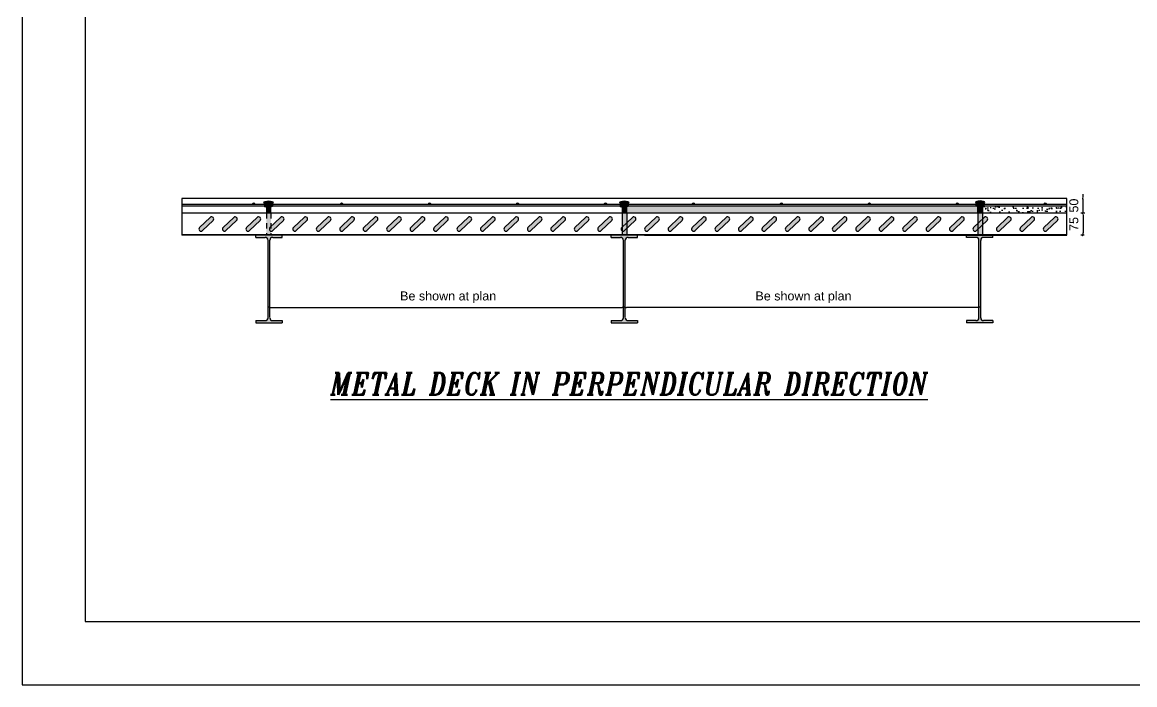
# Model space of a CAD drawing. Header units: inches. Extents: x 460503 to 460688, y 47570 to 48852.
# Drawn here: x 460506.05 to 460531.02, y 47651.02 to 47665.89 of the extents above; entities that cross this region are included whole.
import ezdxf
from ezdxf.enums import TextEntityAlignment as Align

# ---------------------------------------------------------------- set-up
doc = ezdxf.new("R2010")
doc.units = ezdxf.units.IN
doc.header["$MEASUREMENT"] = 0
doc.linetypes.add('HIDDEN2', pattern=[0.1875, 0.125, -0.0625])
for name, color, linetype in [('1', 1, 'Continuous'), ('4C', 4, 'Continuous'), ('assign', 2, 'Continuous'), ('DIM', 8, 'Continuous'), ('lateral brace', 5, 'Continuous'), ('Layer4', 118, 'Continuous')]:
    doc.layers.add(name, color=color, linetype=linetype)
doc.styles.add('ITALICT', font='italict')
doc.styles.add('SWISE721Lt Bt', font='swissl.ttf')
pattern_1 = [(37.5, (460536.95062, 47672.32426), (-0.0050722, 0.1551479), [0, -0.12239045, 0, -0.13688405, 0, -0.13084505]), (7.5, (460536.95062, 47672.32426), (0.1425025, 0.2272393), [0, -0.0660264, 0, -0.11031244, 0, -0.042273]), (327.5, (460536.85158, 47672.32426), (0.2507508, 0.0004557), [0, -0.04026, 0, -0.14493606, 0, -0.1892221]), (317.5, (460536.85158, 47672.32426), (0.2420534, 0.0706705), [0, -0.02013, 0, -0.0950136, 0, -0.10870204])]

msp = doc.modelspace()

# ---------------------------------------------------------------- hatches: boundary and pattern name
h = msp.add_hatch(color=166)
edge = h.paths.add_edge_path()
edge.add_ellipse((460511.57593311, 47661.84536315), major_axis=(0.10449121, 0), ratio=0.3292704758, start_angle=0, end_angle=360)
h = msp.add_hatch(color=166)
edge = h.paths.add_edge_path()
edge.add_ellipse((460511.57593311, 47661.84536315), major_axis=(0.10449121, 0), ratio=0.3292704758, start_angle=180, end_angle=360, ccw=False)
edge.add_line((460511.47144191, 47661.84403893), (460511.47144191, 47661.76802099))
edge.add_ellipse((460511.57364895, 47661.78379141), major_axis=(0.11287255, 0), ratio=0.3292704758, start_angle=205.108160301, end_angle=341.081669252)
edge.add_line((460511.68042432, 47661.77174158), (460511.68042432, 47661.84403893))
h = msp.add_hatch(color=166)
edge = h.paths.add_edge_path()
edge.add_line((460511.52494383, 47661.60952916), (460511.62943503, 47661.60952916))
edge.add_line((460511.62943503, 47661.60952916), (460511.62943503, 47661.7514824))
edge.add_ellipse((460511.57364895, 47661.78379141), major_axis=(0.11287255, 0), ratio=0.3292704758, start_angle=244.436863542, end_angle=299.619620997, ccw=False)
edge.add_line((460511.52494383, 47661.75026394), (460511.52494383, 47661.60952916))
h = msp.add_hatch(color=166)
edge = h.paths.add_edge_path()
edge.add_ellipse((460519.56084339, 47661.84536315), major_axis=(0.10449121, 0), ratio=0.3292704758, start_angle=0, end_angle=360)
h = msp.add_hatch(color=166)
edge = h.paths.add_edge_path()
edge.add_ellipse((460519.56084339, 47661.84536315), major_axis=(0.10449121, 0), ratio=0.3292704758, start_angle=180, end_angle=360, ccw=False)
edge.add_line((460519.45635218, 47661.84403893), (460519.45635218, 47661.76802099))
edge.add_ellipse((460519.55855923, 47661.78379141), major_axis=(0.11287255, 0), ratio=0.3292704758, start_angle=205.108160301, end_angle=341.081669252)
edge.add_line((460519.6653346, 47661.77174158), (460519.6653346, 47661.84403893))
h = msp.add_hatch(color=166)
edge = h.paths.add_edge_path()
edge.add_line((460519.50985411, 47661.60952916), (460519.61434531, 47661.60952916))
edge.add_line((460519.61434531, 47661.60952916), (460519.61434531, 47661.7514824))
edge.add_ellipse((460519.55855923, 47661.78379141), major_axis=(0.11287255, 0), ratio=0.3292704758, start_angle=244.436863542, end_angle=299.619620997, ccw=False)
edge.add_line((460519.50985411, 47661.75026394), (460519.50985411, 47661.60952916))
h = msp.add_hatch()
h.set_pattern_fill('AR-SAND', color=1, scale=0.08052)
h.set_pattern_definition(pattern_1)
edge = h.paths.add_edge_path()
edge.add_ellipse((460527.55055047, 47661.78379141), major_axis=(-0.11287255, 0), ratio=0.3292704758, start_angle=37.222715255, end_angle=60.380378984, ccw=False)
edge.add_line((460527.46067117, 47661.76130939), (460519.64843853, 47661.76130939))
edge.add_ellipse((460519.55855923, 47661.78379141), major_axis=(0.11287255, 0), ratio=0.3292704758, start_angle=299.619620981, end_angle=322.777284745, ccw=False)
edge.add_line((460519.61434531, 47661.7514824), (460519.61434531, 47661.60952916))
edge.add_line((460519.61434531, 47661.60952916), (460527.49476439, 47661.60952916))
edge.add_line((460527.49476439, 47661.60952916), (460527.49476439, 47661.7514824))
h = msp.add_hatch(color=166)
edge = h.paths.add_edge_path()
edge.add_ellipse((460527.54826631, 47661.84536315), major_axis=(-0.10449121, 0), ratio=0.3292704758, start_angle=0, end_angle=360, ccw=False)
h = msp.add_hatch(color=166)
edge = h.paths.add_edge_path()
edge.add_ellipse((460527.54826631, 47661.84536315), major_axis=(-0.10449121, 0), ratio=0.3292704758, start_angle=0, end_angle=180)
edge.add_line((460527.65275752, 47661.84403893), (460527.65275752, 47661.76802099))
edge.add_ellipse((460527.55055047, 47661.78379141), major_axis=(-0.11287255, 0), ratio=0.3292704758, start_angle=18.918330748, end_angle=154.891839699, ccw=False)
edge.add_line((460527.4437751, 47661.77174158), (460527.4437751, 47661.84403893))
h = msp.add_hatch(color=166)
edge = h.paths.add_edge_path()
edge.add_line((460527.59925559, 47661.60952916), (460527.49476439, 47661.60952916))
edge.add_line((460527.49476439, 47661.60952916), (460527.49476439, 47661.7514824))
edge.add_ellipse((460527.55055047, 47661.78379141), major_axis=(-0.11287255, 0), ratio=0.3292704758, start_angle=60.380379003, end_angle=115.563136458)
edge.add_line((460527.59925559, 47661.75026394), (460527.59925559, 47661.60952916))
h = msp.add_hatch()
h.set_pattern_fill('AR-SAND', color=1, scale=0.08052)
h.set_pattern_definition(pattern_1)
edge = h.paths.add_edge_path()
edge.add_line((460529.49356432, 47661.76130939), (460527.64042978, 47661.76130939))
edge.add_ellipse((460527.55055047, 47661.78379141), major_axis=(-0.11287255, 0), ratio=0.3292704758, start_angle=115.563136439, end_angle=142.777284745, ccw=False)
edge.add_line((460527.59925559, 47661.75026394), (460527.59925559, 47661.60952916))
edge.add_line((460527.59925559, 47661.60952916), (460529.49356432, 47661.60952916))
edge.add_line((460529.49356432, 47661.60952916), (460529.49356432, 47661.76130939))
for color, points in [(253, [(460510.33046017, 47661.44346228, 1), (460510.26582219, 47661.51081032), (460510.02742052, 47661.28200181, 1), (460510.0920585, 47661.21465378)]), (253, [(460510.85696069, 47661.44346228, 1), (460510.79232271, 47661.51081032), (460510.55392104, 47661.28200181, 1), (460510.61855902, 47661.21465378)]), (253, [(460511.38346121, 47661.44346228, 1), (460511.31882322, 47661.51081032), (460511.08042155, 47661.28200181, 1), (460511.14505954, 47661.21465378)]), (166, [(460511.62943503, 47661.60952916), (460511.52494383, 47661.60952916), (460511.52494383, 47661.12231317), (460511.62943503, 47661.12231317), (460511.62943503, 47661.20269558, -0.6011473517), (460511.60692207, 47661.28200181), (460511.62943503, 47661.30360886)]), (253, [(460511.90996172, 47661.44346228, 1), (460511.84532374, 47661.51081032), (460511.60692207, 47661.28200181, 1), (460511.67156005, 47661.21465378)]), (253, [(460512.43646224, 47661.44346228, 1), (460512.37182426, 47661.51081032), (460512.13342259, 47661.28200181, 1), (460512.19806057, 47661.21465378)]), (253, [(460512.96296276, 47661.44346228, 1), (460512.89832478, 47661.51081032), (460512.65992311, 47661.28200181, 1), (460512.72456109, 47661.21465378)]), (253, [(460513.48946327, 47661.44346228, 1), (460513.42482529, 47661.51081032), (460513.18642362, 47661.28200181, 1), (460513.2510616, 47661.21465378)]), (253, [(460514.01596379, 47661.44346228, 1), (460513.95132581, 47661.51081032), (460513.71292414, 47661.28200181, 1), (460513.77756212, 47661.21465378)]), (253, [(460514.54246431, 47661.44346228, 1), (460514.47782633, 47661.51081032), (460514.23942466, 47661.28200181, 1), (460514.30406264, 47661.21465378)]), (253, [(460515.06896482, 47661.44346228, 1), (460515.00432684, 47661.51081032), (460514.76592517, 47661.28200181, 1), (460514.83056315, 47661.21465378)]), (253, [(460515.59546534, 47661.44346228, 1), (460515.53082736, 47661.51081032), (460515.29242569, 47661.28200181, 1), (460515.35706367, 47661.21465378)]), (253, [(460516.12196586, 47661.44346228, 1), (460516.05732788, 47661.51081032), (460515.81892621, 47661.28200181, 1), (460515.88356419, 47661.21465378)]), (253, [(460516.64846637, 47661.44346228, 1), (460516.58382839, 47661.51081032), (460516.34542672, 47661.28200181, 1), (460516.41006471, 47661.21465378)]), (253, [(460517.17496689, 47661.44346228, 1), (460517.11032891, 47661.51081032), (460516.87192724, 47661.28200181, 1), (460516.93656522, 47661.21465378)]), (253, [(460517.70146741, 47661.44346228, 1), (460517.63682943, 47661.51081032), (460517.39842776, 47661.28200181, 1), (460517.46306574, 47661.21465378)]), (253, [(460518.22796793, 47661.44346228, 1), (460518.16332994, 47661.51081032), (460517.92492827, 47661.28200181, 1), (460517.98956626, 47661.21465378)]), (253, [(460518.75446844, 47661.44346228, 1), (460518.68983046, 47661.51081032), (460518.45142879, 47661.28200181, 1), (460518.51606677, 47661.21465378)]), (253, [(460519.28096896, 47661.44346228, 1), (460519.21633098, 47661.51081032), (460518.97792931, 47661.28200181, 1), (460519.04256729, 47661.21465378)]), (253, [(460519.80746948, 47661.44346228, 1), (460519.74283149, 47661.51081032), (460519.50442982, 47661.28200181, 1), (460519.56906781, 47661.21465378)]), (253, [(460520.33396999, 47661.44346228, 1), (460520.26933201, 47661.51081032), (460520.03093034, 47661.28200181, 1), (460520.09556832, 47661.21465378)]), (253, [(460520.86047051, 47661.44346228, 1), (460520.79583253, 47661.51081032), (460520.55743086, 47661.28200181, 1), (460520.62206884, 47661.21465378)]), (253, [(460521.38697103, 47661.44346228, 1), (460521.32233304, 47661.51081032), (460521.08393137, 47661.28200181, 1), (460521.14856936, 47661.21465378)]), (253, [(460521.91347154, 47661.44346228, 1), (460521.84883356, 47661.51081032), (460521.61043189, 47661.28200181, 1), (460521.67506987, 47661.21465378)]), (253, [(460522.43997206, 47661.44346228, 1), (460522.37533408, 47661.51081032), (460522.13693241, 47661.28200181, 1), (460522.20157039, 47661.21465378)]), (253, [(460522.96647258, 47661.44346228, 1), (460522.90183459, 47661.51081032), (460522.66343293, 47661.28200181, 1), (460522.72807091, 47661.21465378)]), (253, [(460523.49297309, 47661.44346228, 1), (460523.42833511, 47661.51081032), (460523.18993344, 47661.28200181, 1), (460523.25457142, 47661.21465378)]), (253, [(460524.01947361, 47661.44346228, 1), (460523.95483563, 47661.51081032), (460523.71643396, 47661.28200181, 1), (460523.78107194, 47661.21465378)]), (253, [(460524.54597413, 47661.44346228, 1), (460524.48133615, 47661.51081032), (460524.24293448, 47661.28200181, 1), (460524.30757246, 47661.21465378)]), (253, [(460525.07247464, 47661.44346228, 1), (460525.00783666, 47661.51081032), (460524.76943499, 47661.28200181, 1), (460524.83407297, 47661.21465378)]), (253, [(460525.59897516, 47661.44346228, 1), (460525.53433718, 47661.51081032), (460525.29593551, 47661.28200181, 1), (460525.36057349, 47661.21465378)]), (253, [(460526.12547568, 47661.44346228, 1), (460526.0608377, 47661.51081032), (460525.82243603, 47661.28200181, 1), (460525.88707401, 47661.21465378)]), (253, [(460526.65197619, 47661.44346228, 1), (460526.58733821, 47661.51081032), (460526.34893654, 47661.28200181, 1), (460526.41357452, 47661.21465378)]), (253, [(460527.17847671, 47661.44346228, 1), (460527.11383873, 47661.51081032), (460526.87543706, 47661.28200181, 1), (460526.94007504, 47661.21465378)]), (253, [(460527.70497723, 47661.44346228, 1), (460527.64033925, 47661.51081032), (460527.40193758, 47661.28200181, 1), (460527.46657556, 47661.21465378)]), (253, [(460528.23147775, 47661.44346228, 1), (460528.16683976, 47661.51081032), (460527.92843809, 47661.28200181, 1), (460527.99307608, 47661.21465378)]), (253, [(460528.75797826, 47661.44346228, 1), (460528.69334028, 47661.51081032), (460528.45493861, 47661.28200181, 1), (460528.51957659, 47661.21465378)]), (253, [(460529.28447878, 47661.44346228, 1), (460529.2198408, 47661.51081032), (460528.98143913, 47661.28200181, 1), (460529.04607711, 47661.21465378)]), (5, [(460511.66870757, 47661.06243331), (460511.87884622, 47661.06243331), (460511.87884622, 47661.11573192), (460511.28653314, 47661.11573192), (460511.28653314, 47661.06243331), (460511.49726558, 47661.06243331, -0.4142135624), (460511.56307815, 47660.99662075), (460511.56307815, 47659.26110751, -0.4142135624), (460511.49726558, 47659.19529494), (460511.28653314, 47659.19529494), (460511.28653314, 47659.14199634), (460511.87884622, 47659.14199634), (460511.87884622, 47659.19529494), (460511.66870757, 47659.19529494, -0.4195329146), (460511.60230122, 47659.26170129), (460511.60230122, 47660.99602696, -0.4195329146)]), (5, [(460519.6481176, 47661.06243331), (460519.85825625, 47661.06243331), (460519.85825625, 47661.11573192), (460519.26594317, 47661.11573192), (460519.26594317, 47661.06243331), (460519.47667561, 47661.06243331, -0.4142135624), (460519.54248818, 47660.99662075), (460519.54248818, 47659.26110751, -0.4142135624), (460519.47667561, 47659.19529494), (460519.26594317, 47659.19529494), (460519.26594317, 47659.14199634), (460519.85825625, 47659.14199634), (460519.85825625, 47659.19529494), (460519.6481176, 47659.19529494, -0.4195329146), (460519.58171124, 47659.26170129), (460519.58171124, 47660.99602696, -0.4195329146)]), (5, [(460527.45549185, 47661.06243331), (460527.2453532, 47661.06243331), (460527.2453532, 47661.11573192), (460527.83766628, 47661.11573192), (460527.83766628, 47661.06243331), (460527.62693384, 47661.06243331, 0.4142135624), (460527.56112127, 47660.99662075), (460527.56112127, 47659.26110751, 0.4142135624), (460527.62693384, 47659.19529494), (460527.83766628, 47659.19529494), (460527.83766628, 47659.14199634), (460527.2453532, 47659.14199634), (460527.2453532, 47659.19529494), (460527.45549185, 47659.19529494, 0.4195329146), (460527.5218982, 47659.26170129), (460527.5218982, 47660.99602696, 0.4195329146)])]:
    msp.add_hatch(color=color).paths.add_polyline_path(points)
h = msp.add_hatch(color=166)
h.paths.add_polyline_path([(460519.61434531, 47661.60952916), (460519.50985411, 47661.60952916), (460519.50985411, 47661.28720782), (460519.61434531, 47661.38749435)])
h.paths.add_polyline_path([(460519.61434531, 47661.25810934), (460519.56906781, 47661.21465378, -0.3590820504), (460519.50985411, 47661.21018161), (460519.50985411, 47661.12231317), (460519.61434531, 47661.12231317)])
h = msp.add_hatch(color=166)
h.paths.add_polyline_path([(460527.59925559, 47661.60952916), (460527.49476439, 47661.60952916), (460527.49476439, 47661.37109332), (460527.59925559, 47661.47137985)])
h.paths.add_polyline_path([(460527.59925559, 47661.34199483), (460527.49476439, 47661.2417083), (460527.49476439, 47661.12231317), (460527.59925559, 47661.12231317)])

# ---------------------------------------------------------------- linework, layer by layer
at = {"color": 0, "linetype": 'ByBlock'}
for p, q in [((460529.85876185, 47661.95911355), (460529.85876185, 47661.98427606)), ((460529.85876185, 47661.57972571), (460529.85876185, 47661.5545632)), ((460529.85876185, 47661.13625348), (460529.85876185, 47661.16141599)), ((460511.60785219, 47659.48900906), (460511.6330147, 47659.48900906)), ((460519.53940208, 47659.48900906), (460519.51423957, 47659.48900906)), ((460519.58479734, 47659.48900906), (460519.60995985, 47659.48900906)), ((460527.51634723, 47659.48900906), (460527.49118472, 47659.48900906))]:
    msp.add_line(p, q, dxfattribs=at)
at = {"color": 4}
for p, q in [((460529.49356432, 47661.93859199), (460509.6306351, 47661.93859199)), ((460529.49356432, 47661.11573192), (460529.49356432, 47661.93859199)), ((460529.49233881, 47661.60952916), (460509.6306351, 47661.60952916)), ((460510.26582219, 47661.51081032), (460510.02742052, 47661.28200181)), ((460510.79232271, 47661.51081032), (460510.55392104, 47661.28200181)), ((460511.31882322, 47661.51081032), (460511.08042155, 47661.28200181)), ((460511.84532374, 47661.51081032), (460511.60692207, 47661.28200181)), ((460512.37182426, 47661.51081032), (460512.13342259, 47661.28200181)), ((460512.89832478, 47661.51081032), (460512.65992311, 47661.28200181)), ((460513.42482529, 47661.51081032), (460513.18642362, 47661.28200181)), ((460513.95132581, 47661.51081032), (460513.71292414, 47661.28200181)), ((460514.47782633, 47661.51081032), (460514.23942466, 47661.28200181)), ((460515.00432684, 47661.51081032), (460514.76592517, 47661.28200181)), ((460515.53082736, 47661.51081032), (460515.29242569, 47661.28200181)), ((460516.05732788, 47661.51081032), (460515.81892621, 47661.28200181)), ((460516.58382839, 47661.51081032), (460516.34542672, 47661.28200181)), ((460517.11032891, 47661.51081032), (460516.87192724, 47661.28200181)), ((460517.63682943, 47661.51081032), (460517.39842776, 47661.28200181)), ((460518.16332994, 47661.51081032), (460517.92492827, 47661.28200181)), ((460518.68983046, 47661.51081032), (460518.45142879, 47661.28200181)), ((460519.21633098, 47661.51081032), (460518.97792931, 47661.28200181)), ((460519.74283149, 47661.51081032), (460519.50442982, 47661.28200181)), ((460520.26933201, 47661.51081032), (460520.03093034, 47661.28200181)), ((460520.79583253, 47661.51081032), (460520.55743086, 47661.28200181)), ((460521.32233304, 47661.51081032), (460521.08393137, 47661.28200181)), ((460521.84883356, 47661.51081032), (460521.61043189, 47661.28200181)), ((460522.37533408, 47661.51081032), (460522.13693241, 47661.28200181)), ((460522.90183459, 47661.51081032), (460522.66343293, 47661.28200181)), ((460523.42833511, 47661.51081032), (460523.18993344, 47661.28200181)), ((460523.95483563, 47661.51081032), (460523.71643396, 47661.28200181)), ((460524.48133615, 47661.51081032), (460524.24293448, 47661.28200181)), ((460525.00783666, 47661.51081032), (460524.76943499, 47661.28200181)), ((460525.53433718, 47661.51081032), (460525.29593551, 47661.28200181)), ((460526.0608377, 47661.51081032), (460525.82243603, 47661.28200181)), ((460526.58733821, 47661.51081032), (460526.34893654, 47661.28200181)), ((460527.11383873, 47661.51081032), (460526.87543706, 47661.28200181)), ((460527.64033925, 47661.51081032), (460527.40193758, 47661.28200181)), ((460528.16683976, 47661.51081032), (460527.92843809, 47661.28200181)), ((460528.69334028, 47661.51081032), (460528.45493861, 47661.28200181)), ((460529.2198408, 47661.51081032), (460528.98143913, 47661.28200181)), ((460529.49233881, 47661.12231317), (460529.49233881, 47661.60952916)), ((460510.33046017, 47661.44346228), (460510.0920585, 47661.21465378)), ((460510.85696069, 47661.44346228), (460510.61855902, 47661.21465378)), ((460511.38346121, 47661.44346228), (460511.14505954, 47661.21465378)), ((460511.90996172, 47661.44346228), (460511.67156005, 47661.21465378)), ((460512.43646224, 47661.44346228), (460512.19806057, 47661.21465378)), ((460512.96296276, 47661.44346228), (460512.72456109, 47661.21465378)), ((460513.48946327, 47661.44346228), (460513.2510616, 47661.21465378)), ((460514.01596379, 47661.44346228), (460513.77756212, 47661.21465378)), ((460514.54246431, 47661.44346228), (460514.30406264, 47661.21465378)), ((460515.06896482, 47661.44346228), (460514.83056315, 47661.21465378)), ((460515.59546534, 47661.44346228), (460515.35706367, 47661.21465378)), ((460516.12196586, 47661.44346228), (460515.88356419, 47661.21465378)), ((460516.64846637, 47661.44346228), (460516.41006471, 47661.21465378)), ((460517.17496689, 47661.44346228), (460516.93656522, 47661.21465378)), ((460517.70146741, 47661.44346228), (460517.46306574, 47661.21465378)), ((460518.22796793, 47661.44346228), (460517.98956626, 47661.21465378)), ((460518.75446844, 47661.44346228), (460518.51606677, 47661.21465378)), ((460519.28096896, 47661.44346228), (460519.04256729, 47661.21465378)), ((460519.80746948, 47661.44346228), (460519.56906781, 47661.21465378)), ((460520.33396999, 47661.44346228), (460520.09556832, 47661.21465378)), ((460520.86047051, 47661.44346228), (460520.62206884, 47661.21465378)), ((460521.38697103, 47661.44346228), (460521.14856936, 47661.21465378)), ((460521.91347154, 47661.44346228), (460521.67506987, 47661.21465378)), ((460522.43997206, 47661.44346228), (460522.20157039, 47661.21465378)), ((460522.96647258, 47661.44346228), (460522.72807091, 47661.21465378)), ((460523.49297309, 47661.44346228), (460523.25457142, 47661.21465378)), ((460524.01947361, 47661.44346228), (460523.78107194, 47661.21465378)), ((460524.54597413, 47661.44346228), (460524.30757246, 47661.21465378)), ((460525.07247464, 47661.44346228), (460524.83407297, 47661.21465378)), ((460525.59897516, 47661.44346228), (460525.36057349, 47661.21465378)), ((460526.12547568, 47661.44346228), (460525.88707401, 47661.21465378)), ((460526.65197619, 47661.44346228), (460526.41357452, 47661.21465378)), ((460527.17847671, 47661.44346228), (460526.94007504, 47661.21465378)), ((460527.70497723, 47661.44346228), (460527.46657556, 47661.21465378)), ((460528.23147775, 47661.44346228), (460527.99307608, 47661.21465378)), ((460528.75797826, 47661.44346228), (460528.51957659, 47661.21465378)), ((460529.28447878, 47661.44346228), (460529.04607711, 47661.21465378)), ((460529.49233881, 47661.12231317), (460509.6306351, 47661.12231317)), ((460529.49356432, 47661.11573192), (460509.6306351, 47661.11573192)), ((460511.28653314, 47661.06243331), (460511.28653314, 47661.11573192)), ((460511.28653314, 47661.06243331), (460511.49726558, 47661.06243331)), ((460511.56307815, 47659.25648711), (460511.56307815, 47660.99662075)), ((460511.60230122, 47659.26136484), (460511.60230122, 47660.99721994)), ((460511.66751459, 47661.06243331), (460511.87884622, 47661.06243331)), ((460511.87884622, 47661.06243331), (460511.87884622, 47661.11573192)), ((460519.26594317, 47661.06243331), (460519.26594317, 47661.11573192)), ((460519.26594317, 47661.06243331), (460519.47667561, 47661.06243331)), ((460519.54248818, 47659.25648711), (460519.54248818, 47660.99662075)), ((460519.58171124, 47659.26136484), (460519.58171124, 47660.99721994)), ((460519.64692462, 47661.06243331), (460519.85825625, 47661.06243331)), ((460519.85825625, 47661.06243331), (460519.85825625, 47661.11573192)), ((460527.2453532, 47661.06243331), (460527.2453532, 47661.11573192)), ((460527.45668483, 47661.06243331), (460527.2453532, 47661.06243331)), ((460527.5218982, 47659.26136484), (460527.5218982, 47660.99721994)), ((460527.56112127, 47659.25648711), (460527.56112127, 47660.99662075)), ((460527.83766628, 47661.06243331), (460527.62693384, 47661.06243331)), ((460527.83766628, 47661.06243331), (460527.83766628, 47661.11573192)), ((460511.28653314, 47659.19529494), (460511.49726558, 47659.19529494)), ((460511.28653314, 47659.19529494), (460511.28653314, 47659.14199634)), ((460511.28653314, 47659.14199634), (460511.87884622, 47659.14199634)), ((460511.66751459, 47659.19529494), (460511.87884622, 47659.19529494)), ((460511.87884622, 47659.19529494), (460511.87884622, 47659.14199634)), ((460519.26594317, 47659.19529494), (460519.47667561, 47659.19529494)), ((460519.26594317, 47659.19529494), (460519.26594317, 47659.14199634)), ((460519.26594317, 47659.14199634), (460519.85825625, 47659.14199634)), ((460519.64692462, 47659.19529494), (460519.85825625, 47659.19529494)), ((460519.85825625, 47659.19529494), (460519.85825625, 47659.14199634)), ((460527.45668483, 47659.19529494), (460527.2453532, 47659.19529494)), ((460527.2453532, 47659.19529494), (460527.2453532, 47659.14199634)), ((460527.83766628, 47659.14199634), (460527.2453532, 47659.14199634)), ((460527.83766628, 47659.19529494), (460527.62693384, 47659.19529494)), ((460527.83766628, 47659.19529494), (460527.83766628, 47659.14199634))]:
    msp.add_line(p, q, dxfattribs=at)
at = {"color": 2}
for p, q in [((460509.6306351, 47661.93859199), (460509.6306351, 47661.11573192)), ((460520.01531424, 47661.11573192), (460529.49356432, 47661.11573192))]:
    msp.add_line(p, q, dxfattribs=at)
at = {"color": 3}
for p, q in [((460529.49356432, 47661.80059126), (460509.6306351, 47661.80059126)), ((460529.49356432, 47661.76130939), (460509.6306351, 47661.76130939))]:
    msp.add_line(p, q, dxfattribs=at)
at = {"color": 5}
for p, q in [((460511.52494383, 47661.75026394), (460511.52494383, 47661.60952916)), ((460511.62943503, 47661.60952916), (460511.62943503, 47661.7514824)), ((460519.50985411, 47661.75026394), (460519.50985411, 47661.60952916)), ((460519.61434531, 47661.60952916), (460519.61434531, 47661.7514824)), ((460527.49476439, 47661.60952916), (460527.49476439, 47661.7514824)), ((460527.59925559, 47661.75026394), (460527.59925559, 47661.60952916))]:
    msp.add_line(p, q, dxfattribs=at)
at = {"color": 5, "linetype": 'HIDDEN2'}
for p, q in [((460511.52494383, 47661.60952916), (460511.52494383, 47661.12231317)), ((460511.62943503, 47661.60952916), (460511.62943503, 47661.12231317))]:
    msp.add_line(p, q, dxfattribs=at)
at = {"color": 166}
for p, q in [((460519.50985411, 47661.60952916), (460519.50985411, 47661.12231317)), ((460519.61434531, 47661.60952916), (460519.61434531, 47661.12231317)), ((460527.49476439, 47661.60952916), (460527.49476439, 47661.12231317)), ((460527.59925559, 47661.60952916), (460527.59925559, 47661.12231317))]:
    msp.add_line(p, q, dxfattribs=at)
at = {"color": 0, "linetype": 'ByBlock', "const_width": 0.02516251}
for points in [[(460529.85876185, 47661.94653229, 1), (460529.85876185, 47661.92136978, 1)], [(460529.85876185, 47661.12367222, 1), (460529.85876185, 47661.09850971, 1)], [(460511.59527094, 47659.48900906, 1), (460511.57010843, 47659.48900906, 1)], [(460519.57221609, 47659.48900906, 1), (460519.54705358, 47659.48900906, 1)]]:
    msp.add_lwpolyline(points, format="xyb", dxfattribs=at)
at = {"color": 0, "linetype": 'ByBlock'}
for points in [[(460529.85876185, 47661.61746947, 0.025163, 0.025163, 1), (460529.85876185, 47661.59230696, 0, 0, 0)], [(460519.57714584, 47659.48900906, 0.025163, 0.025163, 1), (460519.55198333, 47659.48900906, 0, 0, 0)], [(460527.55409099, 47659.48900906, 0.025163, 0.025163, 1), (460527.52892848, 47659.48900906, 0, 0, 0)]]:
    msp.add_lwpolyline(points, format="xyseb", dxfattribs=at)
at = {"color": 3}
for centre in [(460511.24156431, 47661.8202322), (460513.21594125, 47661.8202322), (460515.19031819, 47661.8202322), (460517.16469512, 47661.8202322), (460519.13907206, 47661.8202322), (460521.113449, 47661.8202322), (460523.08782594, 47661.8202322), (460525.06220288, 47661.8202322), (460527.03657981, 47661.8202322), (460529.01095675, 47661.8202322)]:
    msp.add_circle(centre, 0.01964094, dxfattribs=at)
at = {"color": 4}
for centre, radius, start, end in [((460510.29814118, 47661.4771363), 0.04667394, 313.823719027, 133.823719027), ((460510.8246417, 47661.4771363), 0.04667394, 313.823719027, 133.823719027), ((460511.35114222, 47661.4771363), 0.04667394, 313.823719027, 133.823719027), ((460511.87764273, 47661.4771363), 0.04667394, 313.823719027, 133.823719027), ((460512.40414325, 47661.4771363), 0.04667394, 313.823719027, 133.823719027), ((460512.93064377, 47661.4771363), 0.04667394, 313.823719027, 133.823719027), ((460513.45714428, 47661.4771363), 0.04667394, 313.823719027, 133.823719027), ((460513.9836448, 47661.4771363), 0.04667394, 313.823719027, 133.823719027), ((460514.51014532, 47661.4771363), 0.04667394, 313.823719027, 133.823719027), ((460515.03664583, 47661.4771363), 0.04667394, 313.823719027, 133.823719027), ((460515.56314635, 47661.4771363), 0.04667394, 313.823719027, 133.823719027), ((460516.08964687, 47661.4771363), 0.04667394, 313.823719027, 133.823719027), ((460516.61614738, 47661.4771363), 0.04667394, 313.823719027, 133.823719027), ((460517.1426479, 47661.4771363), 0.04667394, 313.823719027, 133.823719027), ((460517.66914842, 47661.4771363), 0.04667394, 313.823719027, 133.823719027), ((460518.19564893, 47661.4771363), 0.04667394, 313.823719027, 133.823719027), ((460518.72214945, 47661.4771363), 0.04667394, 313.823719027, 133.823719027), ((460519.24864997, 47661.4771363), 0.04667394, 313.823719027, 133.823719027), ((460519.77515048, 47661.4771363), 0.04667394, 313.823719027, 133.823719027), ((460520.301651, 47661.4771363), 0.04667394, 313.823719027, 133.823719027), ((460520.82815152, 47661.4771363), 0.04667394, 313.823719027, 133.823719027), ((460521.35465204, 47661.4771363), 0.04667394, 313.823719027, 133.823719027), ((460521.88115255, 47661.4771363), 0.04667394, 313.823719027, 133.823719027), ((460522.40765307, 47661.4771363), 0.04667394, 313.823719027, 133.823719027), ((460522.93415359, 47661.4771363), 0.04667394, 313.823719027, 133.823719027), ((460523.4606541, 47661.4771363), 0.04667394, 313.823719027, 133.823719027), ((460523.98715462, 47661.4771363), 0.04667394, 313.823719027, 133.823719027), ((460524.51365514, 47661.4771363), 0.04667394, 313.823719027, 133.823719027), ((460525.04015565, 47661.4771363), 0.04667394, 313.823719027, 133.823719027), ((460525.56665617, 47661.4771363), 0.04667394, 313.823719027, 133.823719027), ((460526.09315669, 47661.4771363), 0.04667394, 313.823719027, 133.823719027), ((460526.6196572, 47661.4771363), 0.04667394, 313.823719027, 133.823719027), ((460527.14615772, 47661.4771363), 0.04667394, 313.823719027, 133.823719027), ((460527.67265824, 47661.4771363), 0.04667394, 313.823719027, 133.823719027), ((460528.19915875, 47661.4771363), 0.04667394, 313.823719027, 133.823719027), ((460528.72565927, 47661.4771363), 0.04667394, 313.823719027, 133.823719027), ((460529.25215979, 47661.4771363), 0.04667394, 313.823719027, 133.823719027), ((460510.05973951, 47661.24832779), 0.04667394, 133.823719027, 313.823719027), ((460510.58624003, 47661.24832779), 0.04667394, 133.823719027, 313.823719027), ((460511.11274055, 47661.24832779), 0.04667394, 133.823719027, 313.823719027), ((460511.63924106, 47661.24832779), 0.04667394, 133.823719027, 313.823719027), ((460512.16574158, 47661.24832779), 0.04667394, 133.823719027, 313.823719027), ((460512.6922421, 47661.24832779), 0.04667394, 133.823719027, 313.823719027), ((460513.21874261, 47661.24832779), 0.04667394, 133.823719027, 313.823719027), ((460513.74524313, 47661.24832779), 0.04667394, 133.823719027, 313.823719027), ((460514.27174365, 47661.24832779), 0.04667394, 133.823719027, 313.823719027), ((460514.79824416, 47661.24832779), 0.04667394, 133.823719027, 313.823719027), ((460515.32474468, 47661.24832779), 0.04667394, 133.823719027, 313.823719027), ((460515.8512452, 47661.24832779), 0.04667394, 133.823719027, 313.823719027), ((460516.37774571, 47661.24832779), 0.04667394, 133.823719027, 313.823719027), ((460516.90424623, 47661.24832779), 0.04667394, 133.823719027, 313.823719027), ((460517.43074675, 47661.24832779), 0.04667394, 133.823719027, 313.823719027), ((460517.95724726, 47661.24832779), 0.04667394, 133.823719027, 313.823719027), ((460518.48374778, 47661.24832779), 0.04667394, 133.823719027, 313.823719027), ((460519.0102483, 47661.24832779), 0.04667394, 133.823719027, 313.823719027), ((460519.53674881, 47661.24832779), 0.04667394, 133.823719027, 313.823719027), ((460520.06324933, 47661.24832779), 0.04667394, 133.823719027, 313.823719027), ((460520.58974985, 47661.24832779), 0.04667394, 133.823719027, 313.823719027), ((460521.11625037, 47661.24832779), 0.04667394, 133.823719027, 313.823719027), ((460521.64275088, 47661.24832779), 0.04667394, 133.823719027, 313.823719027), ((460522.1692514, 47661.24832779), 0.04667394, 133.823719027, 313.823719027), ((460522.69575192, 47661.24832779), 0.04667394, 133.823719027, 313.823719027), ((460523.22225243, 47661.24832779), 0.04667394, 133.823719027, 313.823719027), ((460523.74875295, 47661.24832779), 0.04667394, 133.823719027, 313.823719027), ((460524.27525347, 47661.24832779), 0.04667394, 133.823719027, 313.823719027), ((460524.80175398, 47661.24832779), 0.04667394, 133.823719027, 313.823719027), ((460525.3282545, 47661.24832779), 0.04667394, 133.823719027, 313.823719027), ((460525.85475502, 47661.24832779), 0.04667394, 133.823719027, 313.823719027), ((460526.38125553, 47661.24832779), 0.04667394, 133.823719027, 313.823719027), ((460526.90775605, 47661.24832779), 0.04667394, 133.823719027, 313.823719027), ((460527.43425657, 47661.24832779), 0.04667394, 133.823719027, 313.823719027), ((460527.96075708, 47661.24832779), 0.04667394, 133.823719027, 313.823719027), ((460528.4872576, 47661.24832779), 0.04667394, 133.823719027, 313.823719027), ((460529.01375812, 47661.24832779), 0.04667394, 133.823719027, 313.823719027), ((460511.49726558, 47660.99662075), 0.06581256, 0, 90), ((460511.66811108, 47660.99662345), 0.06581256, 89.480694294, 179.480694297), ((460519.47667561, 47660.99662075), 0.06581256, 0, 90), ((460519.64752111, 47660.99662345), 0.06581256, 89.480694294, 179.480694297), ((460527.45608834, 47660.99662345), 0.06581256, 0.519305703, 90.519305706), ((460527.62693384, 47660.99662075), 0.06581256, 90, 180), ((460511.49726558, 47659.26110751), 0.06581256, 270, 0), ((460511.66811108, 47659.2611048), 0.06581256, 180.519305703, 270.519305706), ((460519.47667561, 47659.26110751), 0.06581256, 270, 0), ((460519.64752111, 47659.2611048), 0.06581256, 180.519305703, 270.519305706), ((460527.45608834, 47659.2611048), 0.06581256, 269.480694294, 359.480694297), ((460527.62693384, 47659.26110751), 0.06581256, 180, 270)]:
    msp.add_arc(centre, radius, start, end, dxfattribs=at)
at = {"color": 5}
for centre, major_axis, start_param, end_param in [((460511.57593311, 47661.84536315), (0.10449121, 0), -1.5707963268, 4.7123889804), ((460511.57364895, 47661.78379141), (0.11287255, 0), 3.57981272, 5.9529981466), ((460519.56084339, 47661.84536315), (0.10449121, 0), -1.5707963268, 4.7123889804), ((460519.55855923, 47661.78379141), (0.11287255, 0), 3.57981272, 5.9529981466)]:
    msp.add_ellipse(centre, major_axis=major_axis, ratio=0.3292704758, start_param=start_param, end_param=end_param, dxfattribs=at)
at = {"color": 5, "extrusion": (0, 0, -1)}
for centre, major_axis, start_param, end_param in [((460527.54826631, 47661.84536315), (-0.10449121, 0), -1.5707963268, 4.7123889804), ((460527.55055047, 47661.78379141), (-0.11287255, 0), 3.57981272, 5.9529981466)]:
    msp.add_ellipse(centre, major_axis=major_axis, ratio=0.3292704758, start_param=start_param, end_param=end_param, dxfattribs=at)
at = {"layer": '1'}
msp.add_lwpolyline([(460507.46120186, 47652.43995771), (460588.72955203, 47652.43995771), (460588.72955203, 47709.07295435), (460507.46120186, 47709.07295435)], close=True, dxfattribs=at)
at = {"layer": 'assign'}
for p, q in [((460529.85876185, 47661.98427606), (460529.85876185, 47662.03460108)), ((460529.85876185, 47661.60488822), (460529.85876185, 47661.93395104)), ((460529.85876185, 47661.5545632), (460529.85876185, 47661.16141599)), ((460511.6330147, 47659.48900906), (460519.51423957, 47659.48900906)), ((460527.49118472, 47659.48900906), (460519.60995985, 47659.48900906))]:
    msp.add_line(p, q, dxfattribs=at)
at = {"layer": 'assign', "color": 2}
for p, q in [((460529.90259328, 47661.60488822), (460529.80843683, 47661.60488822)), ((460529.88627102, 47661.11109097), (460529.80843683, 47661.11109097))]:
    msp.add_line(p, q, dxfattribs=at)
at = {"layer": 'DIM'}
msp.add_lwpolyline([(460506.04537694, 47651.0241328), (460590.14537694, 47651.0241328), (460590.14537694, 47710.48877926), (460506.04537694, 47710.48877926)], close=True, dxfattribs=at)
at = {"layer": 'lateral brace'}
msp.add_lwpolyline([(460506.04537694, 47651.0241328), (460590.14537694, 47651.0241328), (460590.14537694, 47710.48877926), (460506.04537694, 47710.48877926)], close=True, dxfattribs=at)
at = {"layer": 'Layer4'}
msp.add_lwpolyline([(460590.14537694, 47710.48877926), (460506.04537694, 47710.48877926), (460506.04537694, 47651.0241328), (460590.14537694, 47651.0241328)], close=True, dxfattribs=at)

# ---------------------------------------------------------------- texts
at = {"layer": '4C', "style": 'ITALICT', "width": 0.8}
msp.add_text('%%UMETAL DECK IN PERPENDICULAR DIRECTION', height=0.5, dxfattribs=at).set_placement((460519.67053027, 47657.52709622), align=Align.CENTER)
at = {"layer": 'assign', "color": 2, "linetype": 'ByBlock', "style": 'SWISE721Lt Bt'}
for s, p in [('50', (460529.75250875, 47661.62018698)), ('75', (460529.75250875, 47661.20711703))]:
    msp.add_text(s, height=0.201300079, rotation=90, dxfattribs=at).set_placement(p)
for p in [(460514.52783701, 47659.64814955), (460522.50478216, 47659.64814955)]:
    msp.add_text('Be shown at plan', height=0.2013000787, dxfattribs=at).set_placement(p)

doc.saveas('drawing.dxf')
